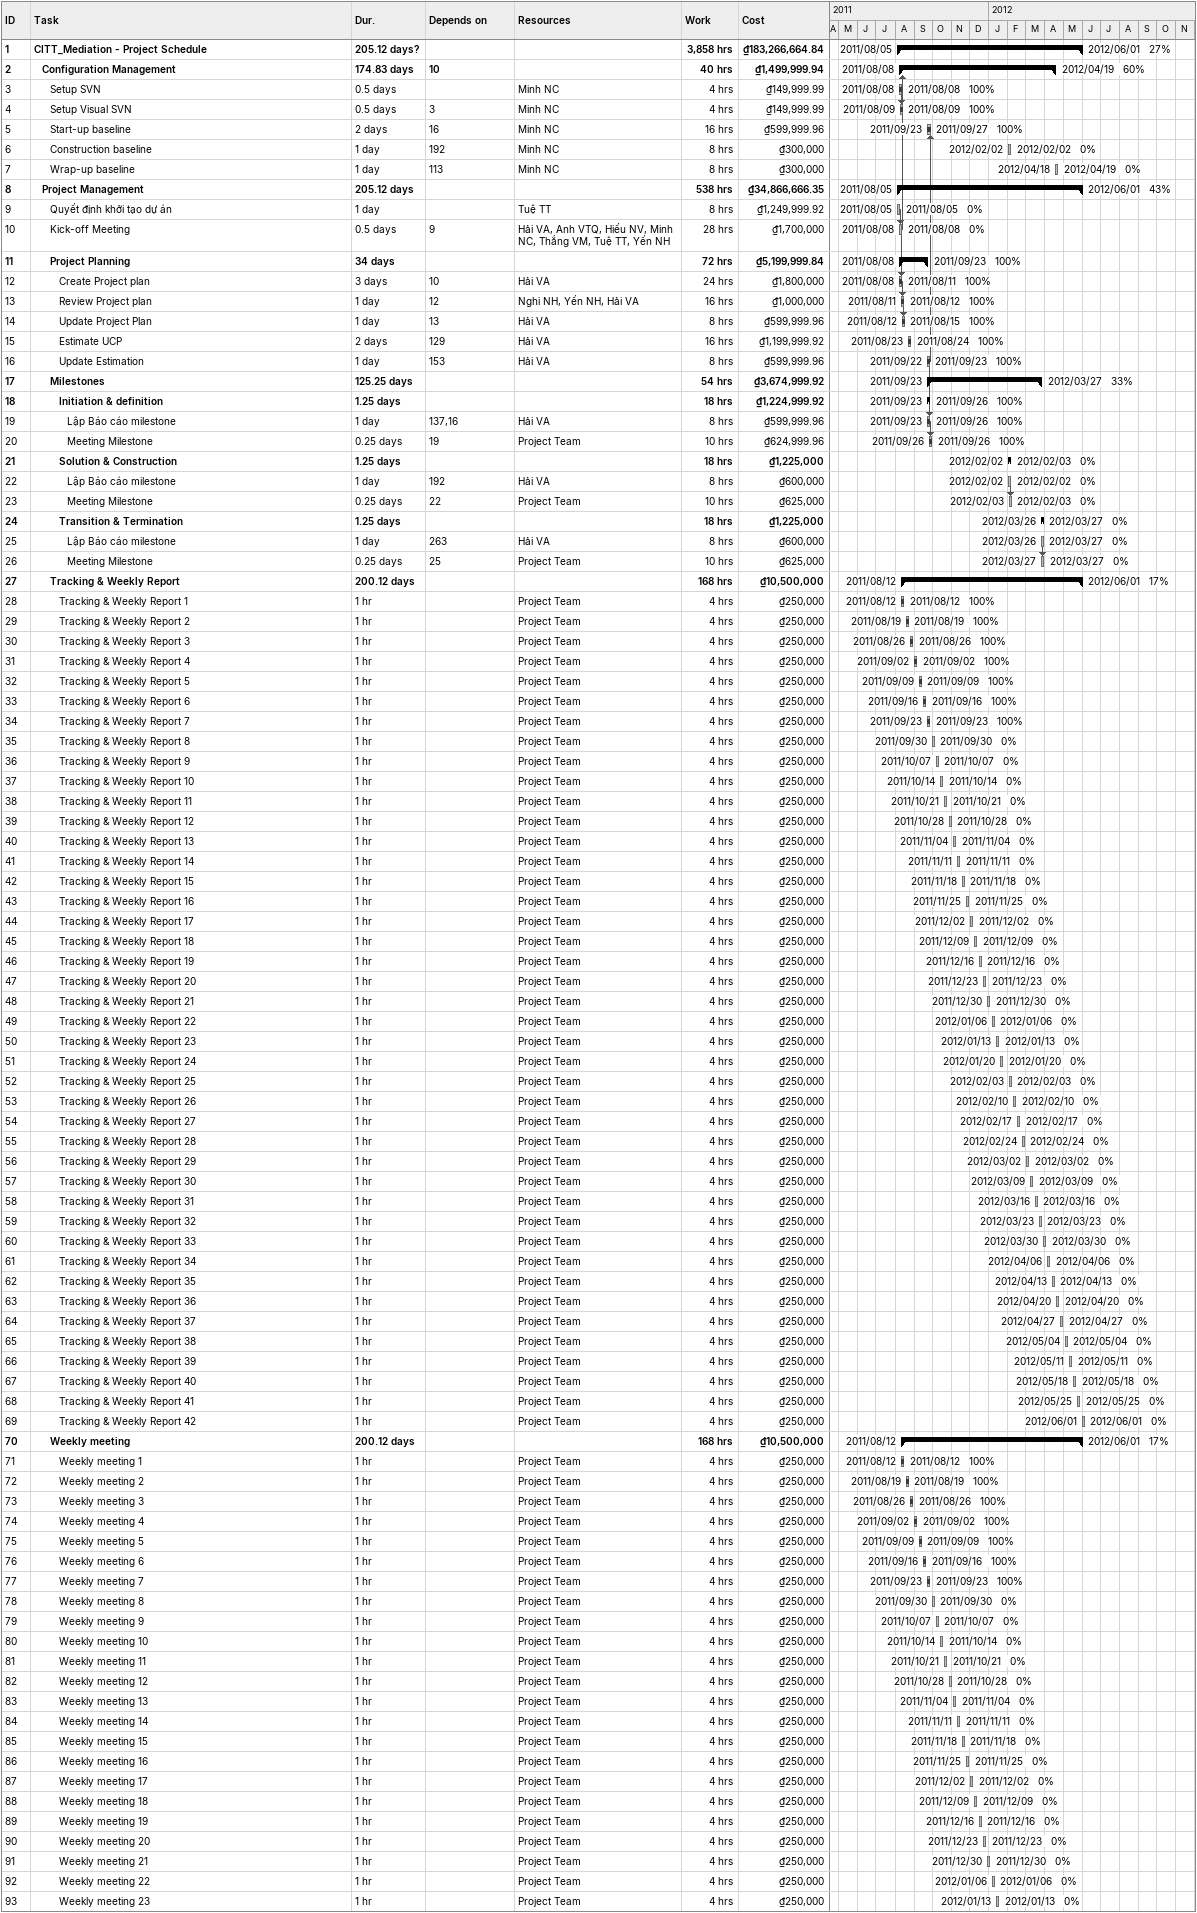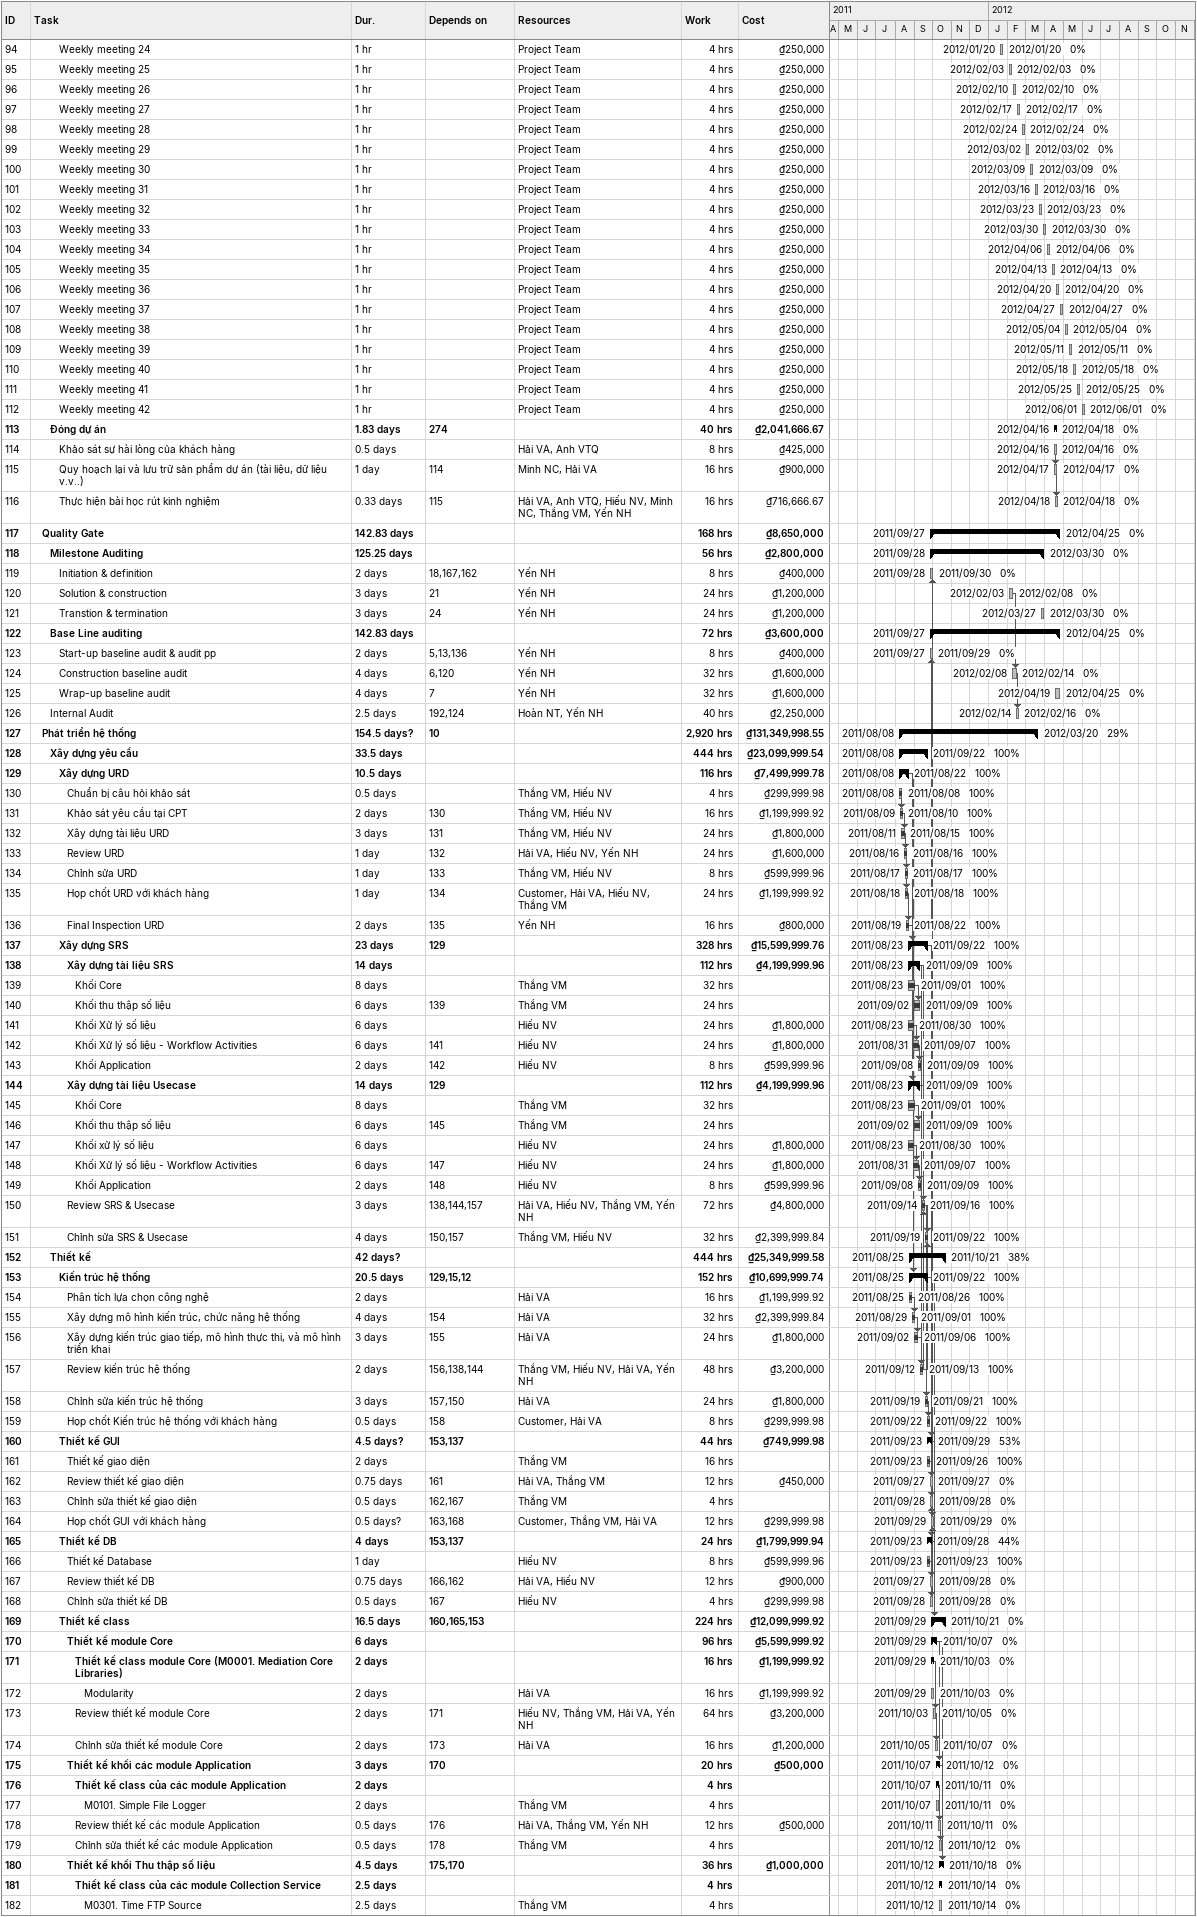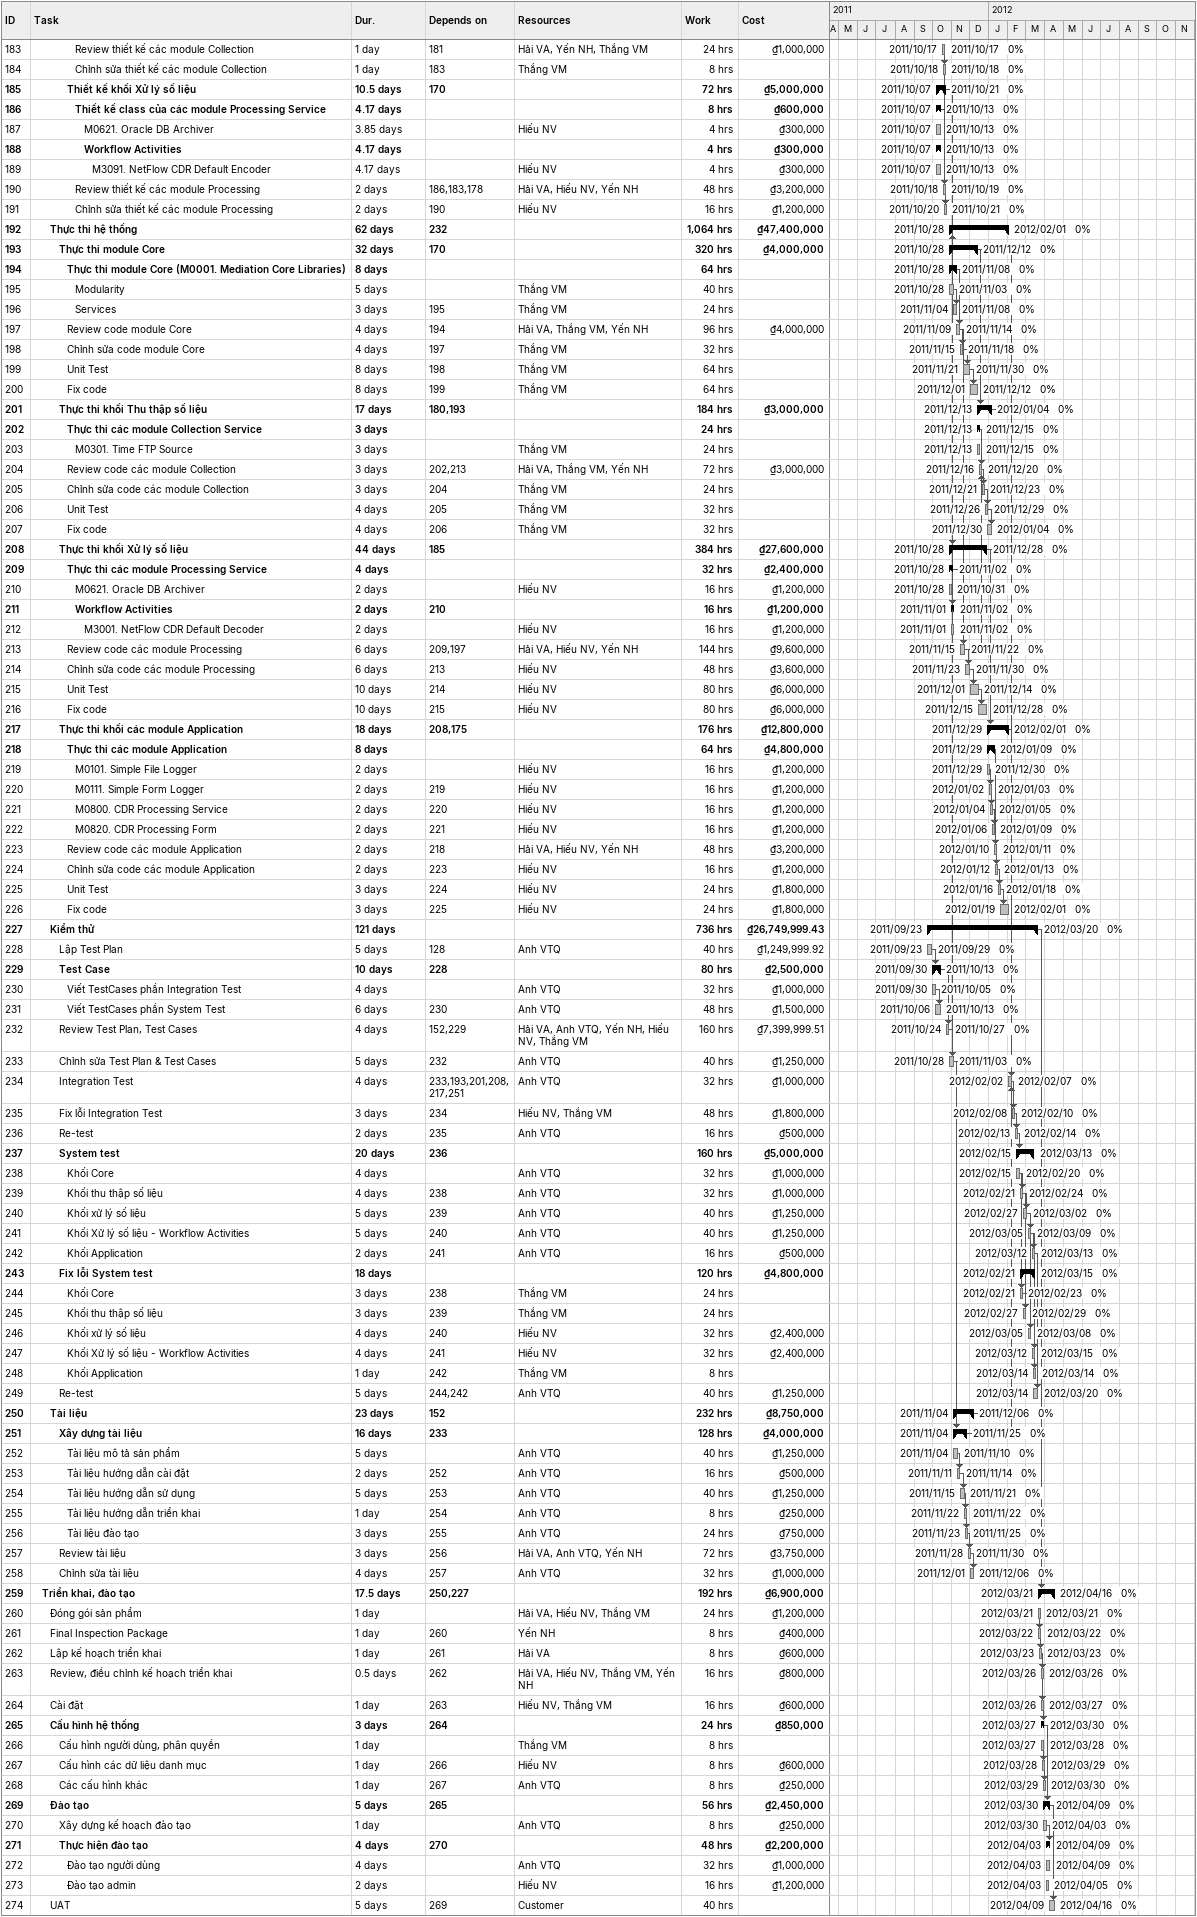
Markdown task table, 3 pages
| ID | Level | Task | Duration | Start | Finish | Predecessors | Resources | % complete | Work (h) | Cost (₫) |
|---|---|---|---|---|---|---|---|---|---|---|
| 1 | 1 | **CITT_Mediation - Project Schedule** | 205.12d? | 2011-08-05 | 2012-06-01 |  |  | 27 | 3858 | 183266664.84 |
| 2 | 2 | **Configuration Management** | 174.83d | 2011-08-08 | 2012-04-19 | 10 |  | 60 | 40 | 1499999.94 |
| 3 | 3 | Setup SVN | 0.5d | 2011-08-08 | 2011-08-08 |  | Minh NC | 100 | 4 | 149999.99 |
| 4 | 3 | Setup Visual SVN | 0.5d | 2011-08-09 | 2011-08-09 | 3 | Minh NC | 100 | 4 | 149999.99 |
| 5 | 3 | Start-up baseline | 2d | 2011-09-23 | 2011-09-27 | 16 | Minh NC | 100 | 16 | 599999.96 |
| 6 | 3 | Construction baseline | 1d | 2012-02-02 | 2012-02-02 | 192 | Minh NC | 0 | 8 | 300000 |
| 7 | 3 | Wrap-up baseline | 1d | 2012-04-18 | 2012-04-19 | 113 | Minh NC | 0 | 8 | 300000 |
| 8 | 2 | **Project Management** | 205.12d | 2011-08-05 | 2012-06-01 |  |  | 43 | 538 | 34866666.35 |
| 9 | 3 | Quyết định khởi tạo dự án | 1d | 2011-08-05 | 2011-08-05 |  | Tuệ TT | 0 | 8 | 1249999.92 |
| 10 | 3 | Kick-off Meeting | 0.5d | 2011-08-08 | 2011-08-08 | 9 | Hải VA, Anh VTQ, Hiếu NV, Minh NC, Thắng VM, Tuệ TT, Yến NH | 0 | 28 | 1700000 |
| 11 | 3 | **Project Planning** | 34d | 2011-08-08 | 2011-09-23 |  |  | 100 | 72 | 5199999.84 |
| 12 | 4 | Create Project plan | 3d | 2011-08-08 | 2011-08-11 | 10 | Hải VA | 100 | 24 | 1800000 |
| 13 | 4 | Review Project plan | 1d | 2011-08-11 | 2011-08-12 | 12 | Nghi NH, Yến NH, Hải VA | 100 | 16 | 1000000 |
| 14 | 4 | Update Project Plan | 1d | 2011-08-12 | 2011-08-15 | 13 | Hải VA | 100 | 8 | 599999.96 |
| 15 | 4 | Estimate UCP | 2d | 2011-08-23 | 2011-08-24 | 129 | Hải VA | 100 | 16 | 1199999.92 |
| 16 | 4 | Update Estimation | 1d | 2011-09-22 | 2011-09-23 | 153 | Hải VA | 100 | 8 | 599999.96 |
| 17 | 3 | **Milestones** | 125.25d | 2011-09-23 | 2012-03-27 |  |  | 33 | 54 | 3674999.92 |
| 18 | 4 | **Initiation & definition** | 1.25d | 2011-09-23 | 2011-09-26 |  |  | 100 | 18 | 1224999.92 |
| 19 | 5 | Lập Báo cáo milestone | 1d | 2011-09-23 | 2011-09-26 | 137, 16 | Hải VA | 100 | 8 | 599999.96 |
| 20 | 5 | Meeting Milestone | 0.25d | 2011-09-26 | 2011-09-26 | 19 | Project Team | 100 | 10 | 624999.96 |
| 21 | 4 | **Solution & Construction** | 1.25d | 2012-02-02 | 2012-02-03 |  |  | 0 | 18 | 1225000 |
| 22 | 5 | Lập Báo cáo milestone | 1d | 2012-02-02 | 2012-02-02 | 192 | Hải VA | 0 | 8 | 600000 |
| 23 | 5 | Meeting Milestone | 0.25d | 2012-02-03 | 2012-02-03 | 22 | Project Team | 0 | 10 | 625000 |
| 24 | 4 | **Transition & Termination** | 1.25d | 2012-03-26 | 2012-03-27 |  |  | 0 | 18 | 1225000 |
| 25 | 5 | Lập Báo cáo milestone | 1d | 2012-03-26 | 2012-03-27 | 263 | Hải VA | 0 | 8 | 600000 |
| 26 | 5 | Meeting Milestone | 0.25d | 2012-03-27 | 2012-03-27 | 25 | Project Team | 0 | 10 | 625000 |
| 27 | 3 | **Tracking & Weekly Report** | 200.12d | 2011-08-12 | 2012-06-01 |  |  | 17 | 168 | 10500000 |
| 28 | 4 | Tracking & Weekly Report 1 | 1h | 2011-08-12 | 2011-08-12 |  | Project Team | 100 | 4 | 250000 |
| 29 | 4 | Tracking & Weekly Report 2 | 1h | 2011-08-19 | 2011-08-19 |  | Project Team | 100 | 4 | 250000 |
| 30 | 4 | Tracking & Weekly Report 3 | 1h | 2011-08-26 | 2011-08-26 |  | Project Team | 100 | 4 | 250000 |
| 31 | 4 | Tracking & Weekly Report 4 | 1h | 2011-09-02 | 2011-09-02 |  | Project Team | 100 | 4 | 250000 |
| 32 | 4 | Tracking & Weekly Report 5 | 1h | 2011-09-09 | 2011-09-09 |  | Project Team | 100 | 4 | 250000 |
| 33 | 4 | Tracking & Weekly Report 6 | 1h | 2011-09-16 | 2011-09-16 |  | Project Team | 100 | 4 | 250000 |
| 34 | 4 | Tracking & Weekly Report 7 | 1h | 2011-09-23 | 2011-09-23 |  | Project Team | 100 | 4 | 250000 |
| 35 | 4 | Tracking & Weekly Report 8 | 1h | 2011-09-30 | 2011-09-30 |  | Project Team | 0 | 4 | 250000 |
| 36 | 4 | Tracking & Weekly Report 9 | 1h | 2011-10-07 | 2011-10-07 |  | Project Team | 0 | 4 | 250000 |
| 37 | 4 | Tracking & Weekly Report 10 | 1h | 2011-10-14 | 2011-10-14 |  | Project Team | 0 | 4 | 250000 |
| 38 | 4 | Tracking & Weekly Report 11 | 1h | 2011-10-21 | 2011-10-21 |  | Project Team | 0 | 4 | 250000 |
| 39 | 4 | Tracking & Weekly Report 12 | 1h | 2011-10-28 | 2011-10-28 |  | Project Team | 0 | 4 | 250000 |
| 40 | 4 | Tracking & Weekly Report 13 | 1h | 2011-11-04 | 2011-11-04 |  | Project Team | 0 | 4 | 250000 |
| 41 | 4 | Tracking & Weekly Report 14 | 1h | 2011-11-11 | 2011-11-11 |  | Project Team | 0 | 4 | 250000 |
| 42 | 4 | Tracking & Weekly Report 15 | 1h | 2011-11-18 | 2011-11-18 |  | Project Team | 0 | 4 | 250000 |
| 43 | 4 | Tracking & Weekly Report 16 | 1h | 2011-11-25 | 2011-11-25 |  | Project Team | 0 | 4 | 250000 |
| 44 | 4 | Tracking & Weekly Report 17 | 1h | 2011-12-02 | 2011-12-02 |  | Project Team | 0 | 4 | 250000 |
| 45 | 4 | Tracking & Weekly Report 18 | 1h | 2011-12-09 | 2011-12-09 |  | Project Team | 0 | 4 | 250000 |
| 46 | 4 | Tracking & Weekly Report 19 | 1h | 2011-12-16 | 2011-12-16 |  | Project Team | 0 | 4 | 250000 |
| 47 | 4 | Tracking & Weekly Report 20 | 1h | 2011-12-23 | 2011-12-23 |  | Project Team | 0 | 4 | 250000 |
| 48 | 4 | Tracking & Weekly Report 21 | 1h | 2011-12-30 | 2011-12-30 |  | Project Team | 0 | 4 | 250000 |
| 49 | 4 | Tracking & Weekly Report 22 | 1h | 2012-01-06 | 2012-01-06 |  | Project Team | 0 | 4 | 250000 |
| 50 | 4 | Tracking & Weekly Report 23 | 1h | 2012-01-13 | 2012-01-13 |  | Project Team | 0 | 4 | 250000 |
| 51 | 4 | Tracking & Weekly Report 24 | 1h | 2012-01-20 | 2012-01-20 |  | Project Team | 0 | 4 | 250000 |
| 52 | 4 | Tracking & Weekly Report 25 | 1h | 2012-02-03 | 2012-02-03 |  | Project Team | 0 | 4 | 250000 |
| 53 | 4 | Tracking & Weekly Report 26 | 1h | 2012-02-10 | 2012-02-10 |  | Project Team | 0 | 4 | 250000 |
| 54 | 4 | Tracking & Weekly Report 27 | 1h | 2012-02-17 | 2012-02-17 |  | Project Team | 0 | 4 | 250000 |
| 55 | 4 | Tracking & Weekly Report 28 | 1h | 2012-02-24 | 2012-02-24 |  | Project Team | 0 | 4 | 250000 |
| 56 | 4 | Tracking & Weekly Report 29 | 1h | 2012-03-02 | 2012-03-02 |  | Project Team | 0 | 4 | 250000 |
| 57 | 4 | Tracking & Weekly Report 30 | 1h | 2012-03-09 | 2012-03-09 |  | Project Team | 0 | 4 | 250000 |
| 58 | 4 | Tracking & Weekly Report 31 | 1h | 2012-03-16 | 2012-03-16 |  | Project Team | 0 | 4 | 250000 |
| 59 | 4 | Tracking & Weekly Report 32 | 1h | 2012-03-23 | 2012-03-23 |  | Project Team | 0 | 4 | 250000 |
| 60 | 4 | Tracking & Weekly Report 33 | 1h | 2012-03-30 | 2012-03-30 |  | Project Team | 0 | 4 | 250000 |
| 61 | 4 | Tracking & Weekly Report 34 | 1h | 2012-04-06 | 2012-04-06 |  | Project Team | 0 | 4 | 250000 |
| 62 | 4 | Tracking & Weekly Report 35 | 1h | 2012-04-13 | 2012-04-13 |  | Project Team | 0 | 4 | 250000 |
| 63 | 4 | Tracking & Weekly Report 36 | 1h | 2012-04-20 | 2012-04-20 |  | Project Team | 0 | 4 | 250000 |
| 64 | 4 | Tracking & Weekly Report 37 | 1h | 2012-04-27 | 2012-04-27 |  | Project Team | 0 | 4 | 250000 |
| 65 | 4 | Tracking & Weekly Report 38 | 1h | 2012-05-04 | 2012-05-04 |  | Project Team | 0 | 4 | 250000 |
| 66 | 4 | Tracking & Weekly Report 39 | 1h | 2012-05-11 | 2012-05-11 |  | Project Team | 0 | 4 | 250000 |
| 67 | 4 | Tracking & Weekly Report 40 | 1h | 2012-05-18 | 2012-05-18 |  | Project Team | 0 | 4 | 250000 |
| 68 | 4 | Tracking & Weekly Report 41 | 1h | 2012-05-25 | 2012-05-25 |  | Project Team | 0 | 4 | 250000 |
| 69 | 4 | Tracking & Weekly Report 42 | 1h | 2012-06-01 | 2012-06-01 |  | Project Team | 0 | 4 | 250000 |
| 70 | 3 | **Weekly meeting** | 200.12d | 2011-08-12 | 2012-06-01 |  |  | 17 | 168 | 10500000 |
| 71 | 4 | Weekly meeting 1 | 1h | 2011-08-12 | 2011-08-12 |  | Project Team | 100 | 4 | 250000 |
| 72 | 4 | Weekly meeting 2 | 1h | 2011-08-19 | 2011-08-19 |  | Project Team | 100 | 4 | 250000 |
| 73 | 4 | Weekly meeting 3 | 1h | 2011-08-26 | 2011-08-26 |  | Project Team | 100 | 4 | 250000 |
| 74 | 4 | Weekly meeting 4 | 1h | 2011-09-02 | 2011-09-02 |  | Project Team | 100 | 4 | 250000 |
| 75 | 4 | Weekly meeting 5 | 1h | 2011-09-09 | 2011-09-09 |  | Project Team | 100 | 4 | 250000 |
| 76 | 4 | Weekly meeting 6 | 1h | 2011-09-16 | 2011-09-16 |  | Project Team | 100 | 4 | 250000 |
| 77 | 4 | Weekly meeting 7 | 1h | 2011-09-23 | 2011-09-23 |  | Project Team | 100 | 4 | 250000 |
| 78 | 4 | Weekly meeting 8 | 1h | 2011-09-30 | 2011-09-30 |  | Project Team | 0 | 4 | 250000 |
| 79 | 4 | Weekly meeting 9 | 1h | 2011-10-07 | 2011-10-07 |  | Project Team | 0 | 4 | 250000 |
| 80 | 4 | Weekly meeting 10 | 1h | 2011-10-14 | 2011-10-14 |  | Project Team | 0 | 4 | 250000 |
| 81 | 4 | Weekly meeting 11 | 1h | 2011-10-21 | 2011-10-21 |  | Project Team | 0 | 4 | 250000 |
| 82 | 4 | Weekly meeting 12 | 1h | 2011-10-28 | 2011-10-28 |  | Project Team | 0 | 4 | 250000 |
| 83 | 4 | Weekly meeting 13 | 1h | 2011-11-04 | 2011-11-04 |  | Project Team | 0 | 4 | 250000 |
| 84 | 4 | Weekly meeting 14 | 1h | 2011-11-11 | 2011-11-11 |  | Project Team | 0 | 4 | 250000 |
| 85 | 4 | Weekly meeting 15 | 1h | 2011-11-18 | 2011-11-18 |  | Project Team | 0 | 4 | 250000 |
| 86 | 4 | Weekly meeting 16 | 1h | 2011-11-25 | 2011-11-25 |  | Project Team | 0 | 4 | 250000 |
| 87 | 4 | Weekly meeting 17 | 1h | 2011-12-02 | 2011-12-02 |  | Project Team | 0 | 4 | 250000 |
| 88 | 4 | Weekly meeting 18 | 1h | 2011-12-09 | 2011-12-09 |  | Project Team | 0 | 4 | 250000 |
| 89 | 4 | Weekly meeting 19 | 1h | 2011-12-16 | 2011-12-16 |  | Project Team | 0 | 4 | 250000 |
| 90 | 4 | Weekly meeting 20 | 1h | 2011-12-23 | 2011-12-23 |  | Project Team | 0 | 4 | 250000 |
| 91 | 4 | Weekly meeting 21 | 1h | 2011-12-30 | 2011-12-30 |  | Project Team | 0 | 4 | 250000 |
| 92 | 4 | Weekly meeting 22 | 1h | 2012-01-06 | 2012-01-06 |  | Project Team | 0 | 4 | 250000 |
| 93 | 4 | Weekly meeting 23 | 1h | 2012-01-13 | 2012-01-13 |  | Project Team | 0 | 4 | 250000 |
| 94 | 4 | Weekly meeting 24 | 1h | 2012-01-20 | 2012-01-20 |  | Project Team | 0 | 4 | 250000 |
| 95 | 4 | Weekly meeting 25 | 1h | 2012-02-03 | 2012-02-03 |  | Project Team | 0 | 4 | 250000 |
| 96 | 4 | Weekly meeting 26 | 1h | 2012-02-10 | 2012-02-10 |  | Project Team | 0 | 4 | 250000 |
| 97 | 4 | Weekly meeting 27 | 1h | 2012-02-17 | 2012-02-17 |  | Project Team | 0 | 4 | 250000 |
| 98 | 4 | Weekly meeting 28 | 1h | 2012-02-24 | 2012-02-24 |  | Project Team | 0 | 4 | 250000 |
| 99 | 4 | Weekly meeting 29 | 1h | 2012-03-02 | 2012-03-02 |  | Project Team | 0 | 4 | 250000 |
| 100 | 4 | Weekly meeting 30 | 1h | 2012-03-09 | 2012-03-09 |  | Project Team | 0 | 4 | 250000 |
| 101 | 4 | Weekly meeting 31 | 1h | 2012-03-16 | 2012-03-16 |  | Project Team | 0 | 4 | 250000 |
| 102 | 4 | Weekly meeting 32 | 1h | 2012-03-23 | 2012-03-23 |  | Project Team | 0 | 4 | 250000 |
| 103 | 4 | Weekly meeting 33 | 1h | 2012-03-30 | 2012-03-30 |  | Project Team | 0 | 4 | 250000 |
| 104 | 4 | Weekly meeting 34 | 1h | 2012-04-06 | 2012-04-06 |  | Project Team | 0 | 4 | 250000 |
| 105 | 4 | Weekly meeting 35 | 1h | 2012-04-13 | 2012-04-13 |  | Project Team | 0 | 4 | 250000 |
| 106 | 4 | Weekly meeting 36 | 1h | 2012-04-20 | 2012-04-20 |  | Project Team | 0 | 4 | 250000 |
| 107 | 4 | Weekly meeting 37 | 1h | 2012-04-27 | 2012-04-27 |  | Project Team | 0 | 4 | 250000 |
| 108 | 4 | Weekly meeting 38 | 1h | 2012-05-04 | 2012-05-04 |  | Project Team | 0 | 4 | 250000 |
| 109 | 4 | Weekly meeting 39 | 1h | 2012-05-11 | 2012-05-11 |  | Project Team | 0 | 4 | 250000 |
| 110 | 4 | Weekly meeting 40 | 1h | 2012-05-18 | 2012-05-18 |  | Project Team | 0 | 4 | 250000 |
| 111 | 4 | Weekly meeting 41 | 1h | 2012-05-25 | 2012-05-25 |  | Project Team | 0 | 4 | 250000 |
| 112 | 4 | Weekly meeting 42 | 1h | 2012-06-01 | 2012-06-01 |  | Project Team | 0 | 4 | 250000 |
| 113 | 3 | **Đóng dự án** | 1.83d | 2012-04-16 | 2012-04-18 | 274 |  | 0 | 40 | 2041666.67 |
| 114 | 4 | Khảo sát sự hài lòng của khách hàng | 0.5d | 2012-04-16 | 2012-04-16 |  | Hải VA, Anh VTQ | 0 | 8 | 425000 |
| 115 | 4 | Quy hoạch lại và lưu trữ sản phẩm dự án (tài liệu, dữ liệu v.v..) | 1d | 2012-04-17 | 2012-04-17 | 114 | Minh NC, Hải VA | 0 | 16 | 900000 |
| 116 | 4 | Thực hiện bài học rút kinh nghiệm | 0.33d | 2012-04-18 | 2012-04-18 | 115 | Hải VA, Anh VTQ, Hiếu NV, Minh NC, Thắng VM, Yến NH | 0 | 16 | 716666.67 |
| 117 | 2 | **Quality Gate** | 142.83d | 2011-09-27 | 2012-04-25 |  |  | 0 | 168 | 8650000 |
| 118 | 3 | **Milestone Auditing** | 125.25d | 2011-09-28 | 2012-03-30 |  |  | 0 | 56 | 2800000 |
| 119 | 4 | Initiation & definition | 2d | 2011-09-28 | 2011-09-30 | 18, 167, 162 | Yến NH | 0 | 8 | 400000 |
| 120 | 4 | Solution & construction | 3d | 2012-02-03 | 2012-02-08 | 21 | Yến NH | 0 | 24 | 1200000 |
| 121 | 4 | Transtion & termination | 3d | 2012-03-27 | 2012-03-30 | 24 | Yến NH | 0 | 24 | 1200000 |
| 122 | 3 | **Base Line auditing** | 142.83d | 2011-09-27 | 2012-04-25 |  |  | 0 | 72 | 3600000 |
| 123 | 4 | Start-up baseline audit & audit pp | 2d | 2011-09-27 | 2011-09-29 | 5, 13, 136 | Yến NH | 0 | 8 | 400000 |
| 124 | 4 | Construction baseline audit | 4d | 2012-02-08 | 2012-02-14 | 6, 120 | Yến NH | 0 | 32 | 1600000 |
| 125 | 4 | Wrap-up baseline audit | 4d | 2012-04-19 | 2012-04-25 | 7 | Yến NH | 0 | 32 | 1600000 |
| 126 | 3 | Internal Audit | 2.5d | 2012-02-14 | 2012-02-16 | 192, 124 | Hoàn NT, Yến NH | 0 | 40 | 2250000 |
| 127 | 2 | **Phát triển hệ thống** | 154.5d? | 2011-08-08 | 2012-03-20 | 10 |  | 29 | 2920 | 131349998.55 |
| 128 | 3 | **Xây dựng yêu cầu** | 33.5d | 2011-08-08 | 2011-09-22 |  |  | 100 | 444 | 23099999.54 |
| 129 | 4 | **Xây dựng URD** | 10.5d | 2011-08-08 | 2011-08-22 |  |  | 100 | 116 | 7499999.78 |
| 130 | 5 | Chuẩn bị câu hỏi khảo sát | 0.5d | 2011-08-08 | 2011-08-08 |  | Thắng VM, Hiếu NV | 100 | 4 | 299999.98 |
| 131 | 5 | Khảo sát yêu cầu tại CPT | 2d | 2011-08-09 | 2011-08-10 | 130 | Thắng VM, Hiếu NV | 100 | 16 | 1199999.92 |
| 132 | 5 | Xây dựng tài liệu URD | 3d | 2011-08-11 | 2011-08-15 | 131 | Thắng VM, Hiếu NV | 100 | 24 | 1800000 |
| 133 | 5 | Review URD | 1d | 2011-08-16 | 2011-08-16 | 132 | Hải VA, Hiếu NV, Yến NH | 100 | 24 | 1600000 |
| 134 | 5 | Chỉnh sửa URD | 1d | 2011-08-17 | 2011-08-17 | 133 | Thắng VM, Hiếu NV | 100 | 8 | 599999.96 |
| 135 | 5 | Họp chốt URD với khách hàng | 1d | 2011-08-18 | 2011-08-18 | 134 | Customer, Hải VA, Hiếu NV, Thắng VM | 100 | 24 | 1199999.92 |
| 136 | 5 | Final Inspection URD | 2d | 2011-08-19 | 2011-08-22 | 135 | Yến NH | 100 | 16 | 800000 |
| 137 | 4 | **Xây dựng SRS** | 23d | 2011-08-23 | 2011-09-22 | 129 |  | 100 | 328 | 15599999.76 |
| 138 | 5 | **Xây dựng tài liệu SRS** | 14d | 2011-08-23 | 2011-09-09 |  |  | 100 | 112 | 4199999.96 |
| 139 | 6 | Khối Core | 8d | 2011-08-23 | 2011-09-01 |  | Thắng VM | 100 | 32 |  |
| 140 | 6 | Khối thu thập số liệu | 6d | 2011-09-02 | 2011-09-09 | 139 | Thắng VM | 100 | 24 |  |
| 141 | 6 | Khối Xử lý số liệu | 6d | 2011-08-23 | 2011-08-30 |  | Hiếu NV | 100 | 24 | 1800000 |
| 142 | 6 | Khối Xử lý số liệu - Workflow Activities | 6d | 2011-08-31 | 2011-09-07 | 141 | Hiếu NV | 100 | 24 | 1800000 |
| 143 | 6 | Khối Application | 2d | 2011-09-08 | 2011-09-09 | 142 | Hiếu NV | 100 | 8 | 599999.96 |
| 144 | 5 | **Xây dựng tài liệu Usecase** | 14d | 2011-08-23 | 2011-09-09 | 129 |  | 100 | 112 | 4199999.96 |
| 145 | 6 | Khối Core | 8d | 2011-08-23 | 2011-09-01 |  | Thắng VM | 100 | 32 |  |
| 146 | 6 | Khối thu thập số liệu | 6d | 2011-09-02 | 2011-09-09 | 145 | Thắng VM | 100 | 24 |  |
| 147 | 6 | Khối xử lý số liệu | 6d | 2011-08-23 | 2011-08-30 |  | Hiếu NV | 100 | 24 | 1800000 |
| 148 | 6 | Khối Xử lý số liệu - Workflow Activities | 6d | 2011-08-31 | 2011-09-07 | 147 | Hiếu NV | 100 | 24 | 1800000 |
| 149 | 6 | Khối Application | 2d | 2011-09-08 | 2011-09-09 | 148 | Hiếu NV | 100 | 8 | 599999.96 |
| 150 | 5 | Review SRS & Usecase | 3d | 2011-09-14 | 2011-09-16 | 138, 144, 157 | Hải VA, Hiếu NV, Thắng VM, Yến NH | 100 | 72 | 4800000 |
| 151 | 5 | Chỉnh sửa SRS & Usecase | 4d | 2011-09-19 | 2011-09-22 | 150, 157 | Thắng VM, Hiếu NV | 100 | 32 | 2399999.84 |
| 152 | 3 | **Thiết kế** | 42d? | 2011-08-25 | 2011-10-21 |  |  | 38 | 444 | 25349999.58 |
| 153 | 4 | **Kiến trúc hệ thống** | 20.5d | 2011-08-25 | 2011-09-22 | 129, 15, 12 |  | 100 | 152 | 10699999.74 |
| 154 | 5 | Phân tích lựa chọn công nghệ | 2d | 2011-08-25 | 2011-08-26 |  | Hải VA | 100 | 16 | 1199999.92 |
| 155 | 5 | Xây dựng mô hình kiến trúc, chức năng hệ thống | 4d | 2011-08-29 | 2011-09-01 | 154 | Hải VA | 100 | 32 | 2399999.84 |
| 156 | 5 | Xây dựng kiến trúc giao tiếp, mô hình thực thi, và mô hình triển khai | 3d | 2011-09-02 | 2011-09-06 | 155 | Hải VA | 100 | 24 | 1800000 |
| 157 | 5 | Review kiến trúc hệ thống | 2d | 2011-09-12 | 2011-09-13 | 156, 138, 144 | Thắng VM, Hiếu NV, Hải VA, Yến NH | 100 | 48 | 3200000 |
| 158 | 5 | Chỉnh sửa kiến trúc hệ thống | 3d | 2011-09-19 | 2011-09-21 | 157, 150 | Hải VA | 100 | 24 | 1800000 |
| 159 | 5 | Họp chốt Kiến trúc hệ thống với khách hàng | 0.5d | 2011-09-22 | 2011-09-22 | 158 | Customer, Hải VA | 100 | 8 | 299999.98 |
| 160 | 4 | **Thiết kế GUI** | 4.5d? | 2011-09-23 | 2011-09-29 | 153, 137 |  | 53 | 44 | 749999.98 |
| 161 | 5 | Thiết kế giao diện | 2d | 2011-09-23 | 2011-09-26 |  | Thắng VM | 100 | 16 |  |
| 162 | 5 | Review thiết kế giao diện | 0.75d | 2011-09-27 | 2011-09-27 | 161 | Hải VA, Thắng VM | 0 | 12 | 450000 |
| 163 | 5 | Chỉnh sửa thiết kế giao diện | 0.5d | 2011-09-28 | 2011-09-28 | 162, 167 | Thắng VM | 0 | 4 |  |
| 164 | 5 | Họp chốt GUI với khách hàng | 0.5d? | 2011-09-29 | 2011-09-29 | 163, 168 | Customer, Thắng VM, Hải VA | 0 | 12 | 299999.98 |
| 165 | 4 | **Thiết kế DB** | 4d | 2011-09-23 | 2011-09-28 | 153, 137 |  | 44 | 24 | 1799999.94 |
| 166 | 5 | Thiết kế Database | 1d | 2011-09-23 | 2011-09-23 |  | Hiếu NV | 100 | 8 | 599999.96 |
| 167 | 5 | Review thiết kế DB | 0.75d | 2011-09-27 | 2011-09-28 | 166, 162 | Hải VA, Hiếu NV | 0 | 12 | 900000 |
| 168 | 5 | Chỉnh sửa thiết kế DB | 0.5d | 2011-09-28 | 2011-09-28 | 167 | Hiếu NV | 0 | 4 | 299999.98 |
| 169 | 4 | **Thiết kế class** | 16.5d | 2011-09-29 | 2011-10-21 | 160, 165, 153 |  | 0 | 224 | 12099999.92 |
| 170 | 5 | **Thiết kế module Core** | 6d | 2011-09-29 | 2011-10-07 |  |  | 0 | 96 | 5599999.92 |
| 171 | 6 | **Thiết kế class module Core (M0001. Mediation Core Libraries)** | 2d | 2011-09-29 | 2011-10-03 |  |  | 0 | 16 | 1199999.92 |
| 172 | 7 | Modularity | 2d | 2011-09-29 | 2011-10-03 |  | Hải VA | 0 | 16 | 1199999.92 |
| 173 | 6 | Review thiết kế module Core | 2d | 2011-10-03 | 2011-10-05 | 171 | Hiếu NV, Thắng VM, Hải VA, Yến NH | 0 | 64 | 3200000 |
| 174 | 6 | Chỉnh sửa thiết kế module Core | 2d | 2011-10-05 | 2011-10-07 | 173 | Hải VA | 0 | 16 | 1200000 |
| 175 | 5 | **Thiết kế khối các module Application** | 3d | 2011-10-07 | 2011-10-12 | 170 |  | 0 | 20 | 500000 |
| 176 | 6 | **Thiết kế class của các module Application** | 2d | 2011-10-07 | 2011-10-11 |  |  | 0 | 4 |  |
| 177 | 7 | M0101. Simple File Logger | 2d | 2011-10-07 | 2011-10-11 |  | Thắng VM | 0 | 4 |  |
| 178 | 6 | Review thiết kế các module Application | 0.5d | 2011-10-11 | 2011-10-11 | 176 | Hải VA, Thắng VM, Yến NH | 0 | 12 | 500000 |
| 179 | 6 | Chỉnh sửa thiết kế các module Application | 0.5d | 2011-10-12 | 2011-10-12 | 178 | Thắng VM | 0 | 4 |  |
| 180 | 5 | **Thiết kế khối Thu thập số liệu** | 4.5d | 2011-10-12 | 2011-10-18 | 175, 170 |  | 0 | 36 | 1000000 |
| 181 | 6 | **Thiết kế class của các module Collection Service** | 2.5d | 2011-10-12 | 2011-10-14 |  |  | 0 | 4 |  |
| 182 | 7 | M0301. Time FTP Source | 2.5d | 2011-10-12 | 2011-10-14 |  | Thắng VM | 0 | 4 |  |
| 183 | 6 | Review thiết kế các module Collection | 1d | 2011-10-17 | 2011-10-17 | 181 | Hải VA, Yến NH, Thắng VM | 0 | 24 | 1000000 |
| 184 | 6 | Chỉnh sửa thiết kế các module Collection | 1d | 2011-10-18 | 2011-10-18 | 183 | Thắng VM | 0 | 8 |  |
| 185 | 5 | **Thiết kế khối Xử lý số liệu** | 10.5d | 2011-10-07 | 2011-10-21 | 170 |  | 0 | 72 | 5000000 |
| 186 | 6 | **Thiết kế class của các module Processing Service** | 4.17d | 2011-10-07 | 2011-10-13 |  |  | 0 | 8 | 600000 |
| 187 | 7 | M0621. Oracle DB Archiver | 3.85d | 2011-10-07 | 2011-10-13 |  | Hiếu NV | 0 | 4 | 300000 |
| 188 | 7 | **Workflow Activities** | 4.17d | 2011-10-07 | 2011-10-13 |  |  | 0 | 4 | 300000 |
| 189 | 8 | M3091. NetFlow CDR Default Encoder | 4.17d | 2011-10-07 | 2011-10-13 |  | Hiếu NV | 0 | 4 | 300000 |
| 190 | 6 | Review thiết kế các module Processing | 2d | 2011-10-18 | 2011-10-19 | 186, 183, 178 | Hải VA, Hiếu NV, Yến NH | 0 | 48 | 3200000 |
| 191 | 6 | Chỉnh sửa thiết kế các module Processing | 2d | 2011-10-20 | 2011-10-21 | 190 | Hiếu NV | 0 | 16 | 1200000 |
| 192 | 3 | **Thực thi hệ thống** | 62d | 2011-10-28 | 2012-02-01 | 232 |  | 0 | 1064 | 47400000 |
| 193 | 4 | **Thực thi module Core** | 32d | 2011-10-28 | 2011-12-12 | 170 |  | 0 | 320 | 4000000 |
| 194 | 5 | **Thực thi module Core (M0001. Mediation Core Libraries)** | 8d | 2011-10-28 | 2011-11-08 |  |  | 0 | 64 |  |
| 195 | 6 | Modularity | 5d | 2011-10-28 | 2011-11-03 |  | Thắng VM | 0 | 40 |  |
| 196 | 6 | Services | 3d | 2011-11-04 | 2011-11-08 | 195 | Thắng VM | 0 | 24 |  |
| 197 | 5 | Review code module Core | 4d | 2011-11-09 | 2011-11-14 | 194 | Hải VA, Thắng VM, Yến NH | 0 | 96 | 4000000 |
| 198 | 5 | Chỉnh sửa code module Core | 4d | 2011-11-15 | 2011-11-18 | 197 | Thắng VM | 0 | 32 |  |
| 199 | 5 | Unit Test | 8d | 2011-11-21 | 2011-11-30 | 198 | Thắng VM | 0 | 64 |  |
| 200 | 5 | Fix code | 8d | 2011-12-01 | 2011-12-12 | 199 | Thắng VM | 0 | 64 |  |
| 201 | 4 | **Thực thi khối Thu thập số liệu** | 17d | 2011-12-13 | 2012-01-04 | 180, 193 |  | 0 | 184 | 3000000 |
| 202 | 5 | **Thực thi các module Collection Service** | 3d | 2011-12-13 | 2011-12-15 |  |  | 0 | 24 |  |
| 203 | 6 | M0301. Time FTP Source | 3d | 2011-12-13 | 2011-12-15 |  | Thắng VM | 0 | 24 |  |
| 204 | 5 | Review code các module Collection | 3d | 2011-12-16 | 2011-12-20 | 202, 213 | Hải VA, Thắng VM, Yến NH | 0 | 72 | 3000000 |
| 205 | 5 | Chỉnh sửa code các module Collection | 3d | 2011-12-21 | 2011-12-23 | 204 | Thắng VM | 0 | 24 |  |
| 206 | 5 | Unit Test | 4d | 2011-12-26 | 2011-12-29 | 205 | Thắng VM | 0 | 32 |  |
| 207 | 5 | Fix code | 4d | 2011-12-30 | 2012-01-04 | 206 | Thắng VM | 0 | 32 |  |
| 208 | 4 | **Thực thi khối Xử lý số liệu** | 44d | 2011-10-28 | 2011-12-28 | 185 |  | 0 | 384 | 27600000 |
| 209 | 5 | **Thực thi các module Processing Service** | 4d | 2011-10-28 | 2011-11-02 |  |  | 0 | 32 | 2400000 |
| 210 | 6 | M0621. Oracle DB Archiver | 2d | 2011-10-28 | 2011-10-31 |  | Hiếu NV | 0 | 16 | 1200000 |
| 211 | 6 | **Workflow Activities** | 2d | 2011-11-01 | 2011-11-02 | 210 |  | 0 | 16 | 1200000 |
| 212 | 7 | M3001. NetFlow CDR Default Decoder | 2d | 2011-11-01 | 2011-11-02 |  | Hiếu NV | 0 | 16 | 1200000 |
| 213 | 5 | Review code các module Processing | 6d | 2011-11-15 | 2011-11-22 | 209, 197 | Hải VA, Hiếu NV, Yến NH | 0 | 144 | 9600000 |
| 214 | 5 | Chỉnh sửa code các module Processing | 6d | 2011-11-23 | 2011-11-30 | 213 | Hiếu NV | 0 | 48 | 3600000 |
| 215 | 5 | Unit Test | 10d | 2011-12-01 | 2011-12-14 | 214 | Hiếu NV | 0 | 80 | 6000000 |
| 216 | 5 | Fix code | 10d | 2011-12-15 | 2011-12-28 | 215 | Hiếu NV | 0 | 80 | 6000000 |
| 217 | 4 | **Thực thi khối các module Application** | 18d | 2011-12-29 | 2012-02-01 | 208, 175 |  | 0 | 176 | 12800000 |
| 218 | 5 | **Thực thi các module Application** | 8d | 2011-12-29 | 2012-01-09 |  |  | 0 | 64 | 4800000 |
| 219 | 6 | M0101. Simple File Logger | 2d | 2011-12-29 | 2011-12-30 |  | Hiếu NV | 0 | 16 | 1200000 |
| 220 | 6 | M0111. Simple Form Logger | 2d | 2012-01-02 | 2012-01-03 | 219 | Hiếu NV | 0 | 16 | 1200000 |
| 221 | 6 | M0800. CDR Processing Service | 2d | 2012-01-04 | 2012-01-05 | 220 | Hiếu NV | 0 | 16 | 1200000 |
| 222 | 6 | M0820. CDR Processing Form | 2d | 2012-01-06 | 2012-01-09 | 221 | Hiếu NV | 0 | 16 | 1200000 |
| 223 | 5 | Review code các module Application | 2d | 2012-01-10 | 2012-01-11 | 218 | Hải VA, Hiếu NV, Yến NH | 0 | 48 | 3200000 |
| 224 | 5 | Chỉnh sửa code các module Application | 2d | 2012-01-12 | 2012-01-13 | 223 | Hiếu NV | 0 | 16 | 1200000 |
| 225 | 5 | Unit Test | 3d | 2012-01-16 | 2012-01-18 | 224 | Hiếu NV | 0 | 24 | 1800000 |
| 226 | 5 | Fix code | 3d | 2012-01-19 | 2012-02-01 | 225 | Hiếu NV | 0 | 24 | 1800000 |
| 227 | 3 | **Kiểm thử** | 121d | 2011-09-23 | 2012-03-20 |  |  | 0 | 736 | 26749999.43 |
| 228 | 4 | Lập Test Plan | 5d | 2011-09-23 | 2011-09-29 | 128 | Anh VTQ | 0 | 40 | 1249999.92 |
| 229 | 4 | **Test Case** | 10d | 2011-09-30 | 2011-10-13 | 228 |  | 0 | 80 | 2500000 |
| 230 | 5 | Viết TestCases phần Integration Test | 4d | 2011-09-30 | 2011-10-05 |  | Anh VTQ | 0 | 32 | 1000000 |
| 231 | 5 | Viết TestCases phần System Test | 6d | 2011-10-06 | 2011-10-13 | 230 | Anh VTQ | 0 | 48 | 1500000 |
| 232 | 4 | Review Test Plan, Test Cases | 4d | 2011-10-24 | 2011-10-27 | 152, 229 | Hải VA, Anh VTQ, Yến NH, Hiếu NV, Thắng VM | 0 | 160 | 7399999.51 |
| 233 | 4 | Chỉnh sửa Test Plan & Test Cases | 5d | 2011-10-28 | 2011-11-03 | 232 | Anh VTQ | 0 | 40 | 1250000 |
| 234 | 4 | Integration Test | 4d | 2012-02-02 | 2012-02-07 | 233, 193, 201, 208, 217, 251 | Anh VTQ | 0 | 32 | 1000000 |
| 235 | 4 | Fix lỗi Integration Test | 3d | 2012-02-08 | 2012-02-10 | 234 | Hiếu NV, Thắng VM | 0 | 48 | 1800000 |
| 236 | 4 | Re-test | 2d | 2012-02-13 | 2012-02-14 | 235 | Anh VTQ | 0 | 16 | 500000 |
| 237 | 4 | **System test** | 20d | 2012-02-15 | 2012-03-13 | 236 |  | 0 | 160 | 5000000 |
| 238 | 5 | Khối Core | 4d | 2012-02-15 | 2012-02-20 |  | Anh VTQ | 0 | 32 | 1000000 |
| 239 | 5 | Khối thu thập số liệu | 4d | 2012-02-21 | 2012-02-24 | 238 | Anh VTQ | 0 | 32 | 1000000 |
| 240 | 5 | Khối xử lý số liệu | 5d | 2012-02-27 | 2012-03-02 | 239 | Anh VTQ | 0 | 40 | 1250000 |
| 241 | 5 | Khối Xử lý số liệu - Workflow Activities | 5d | 2012-03-05 | 2012-03-09 | 240 | Anh VTQ | 0 | 40 | 1250000 |
| 242 | 5 | Khối Application | 2d | 2012-03-12 | 2012-03-13 | 241 | Anh VTQ | 0 | 16 | 500000 |
| 243 | 4 | **Fix lỗi System test** | 18d | 2012-02-21 | 2012-03-15 |  |  | 0 | 120 | 4800000 |
| 244 | 5 | Khối Core | 3d | 2012-02-21 | 2012-02-23 | 238 | Thắng VM | 0 | 24 |  |
| 245 | 5 | Khối thu thập số liệu | 3d | 2012-02-27 | 2012-02-29 | 239 | Thắng VM | 0 | 24 |  |
| 246 | 5 | Khối xử lý số liệu | 4d | 2012-03-05 | 2012-03-08 | 240 | Hiếu NV | 0 | 32 | 2400000 |
| 247 | 5 | Khối Xử lý số liệu - Workflow Activities | 4d | 2012-03-12 | 2012-03-15 | 241 | Hiếu NV | 0 | 32 | 2400000 |
| 248 | 5 | Khối Application | 1d | 2012-03-14 | 2012-03-14 | 242 | Thắng VM | 0 | 8 |  |
| 249 | 4 | Re-test | 5d | 2012-03-14 | 2012-03-20 | 244, 242 | Anh VTQ | 0 | 40 | 1250000 |
| 250 | 3 | **Tài liệu** | 23d | 2011-11-04 | 2011-12-06 | 152 |  | 0 | 232 | 8750000 |
| 251 | 4 | **Xây dựng tài liệu** | 16d | 2011-11-04 | 2011-11-25 | 233 |  | 0 | 128 | 4000000 |
| 252 | 5 | Tài liệu mô tả sản phẩm | 5d | 2011-11-04 | 2011-11-10 |  | Anh VTQ | 0 | 40 | 1250000 |
| 253 | 5 | Tài liệu hướng dẫn cài đặt | 2d | 2011-11-11 | 2011-11-14 | 252 | Anh VTQ | 0 | 16 | 500000 |
| 254 | 5 | Tài liệu hướng dẫn sử dụng | 5d | 2011-11-15 | 2011-11-21 | 253 | Anh VTQ | 0 | 40 | 1250000 |
| 255 | 5 | Tài liệu hướng dẫn triển khai | 1d | 2011-11-22 | 2011-11-22 | 254 | Anh VTQ | 0 | 8 | 250000 |
| 256 | 5 | Tài liệu đào tạo | 3d | 2011-11-23 | 2011-11-25 | 255 | Anh VTQ | 0 | 24 | 750000 |
| 257 | 4 | Review tài liệu | 3d | 2011-11-28 | 2011-11-30 | 256 | Hải VA, Anh VTQ, Yến NH | 0 | 72 | 3750000 |
| 258 | 4 | Chỉnh sửa tài liệu | 4d | 2011-12-01 | 2011-12-06 | 257 | Anh VTQ | 0 | 32 | 1000000 |
| 259 | 2 | **Triển khai, đào tạo** | 17.5d | 2012-03-21 | 2012-04-16 | 250, 227 |  | 0 | 192 | 6900000 |
| 260 | 3 | Đóng gói sản phẩm | 1d | 2012-03-21 | 2012-03-21 |  | Hải VA, Hiếu NV, Thắng VM | 0 | 24 | 1200000 |
| 261 | 3 | Final Inspection Package | 1d | 2012-03-22 | 2012-03-22 | 260 | Yến NH | 0 | 8 | 400000 |
| 262 | 3 | Lập kế hoạch triển khai | 1d | 2012-03-23 | 2012-03-23 | 261 | Hải VA | 0 | 8 | 600000 |
| 263 | 3 | Review, điều chỉnh kế hoạch triển khai | 0.5d | 2012-03-26 | 2012-03-26 | 262 | Hải VA, Hiếu NV, Thắng VM, Yến NH | 0 | 16 | 800000 |
| 264 | 3 | Cài đặt | 1d | 2012-03-26 | 2012-03-27 | 263 | Hiếu NV, Thắng VM | 0 | 16 | 600000 |
| 265 | 3 | **Cấu hình hệ thống** | 3d | 2012-03-27 | 2012-03-30 | 264 |  | 0 | 24 | 850000 |
| 266 | 4 | Cấu hình người dùng, phân quyền | 1d | 2012-03-27 | 2012-03-28 |  | Thắng VM | 0 | 8 |  |
| 267 | 4 | Cấu hình các dữ liệu danh mục | 1d | 2012-03-28 | 2012-03-29 | 266 | Hiếu NV | 0 | 8 | 600000 |
| 268 | 4 | Các cấu hình khác | 1d | 2012-03-29 | 2012-03-30 | 267 | Anh VTQ | 0 | 8 | 250000 |
| 269 | 3 | **Đào tạo** | 5d | 2012-03-30 | 2012-04-09 | 265 |  | 0 | 56 | 2450000 |
| 270 | 4 | Xây dựng kế hoạch đào tạo | 1d | 2012-03-30 | 2012-04-03 |  | Anh VTQ | 0 | 8 | 250000 |
| 271 | 4 | **Thực hiện đào tạo** | 4d | 2012-04-03 | 2012-04-09 | 270 |  | 0 | 48 | 2200000 |
| 272 | 5 | Đào tạo người dùng | 4d | 2012-04-03 | 2012-04-09 |  | Anh VTQ | 0 | 32 | 1000000 |
| 273 | 5 | Đào tạo admin | 2d | 2012-04-03 | 2012-04-05 |  | Hiếu NV | 0 | 16 | 1200000 |
| 274 | 3 | UAT | 5d | 2012-04-09 | 2012-04-16 | 269 | Customer | 0 | 40 |  |
